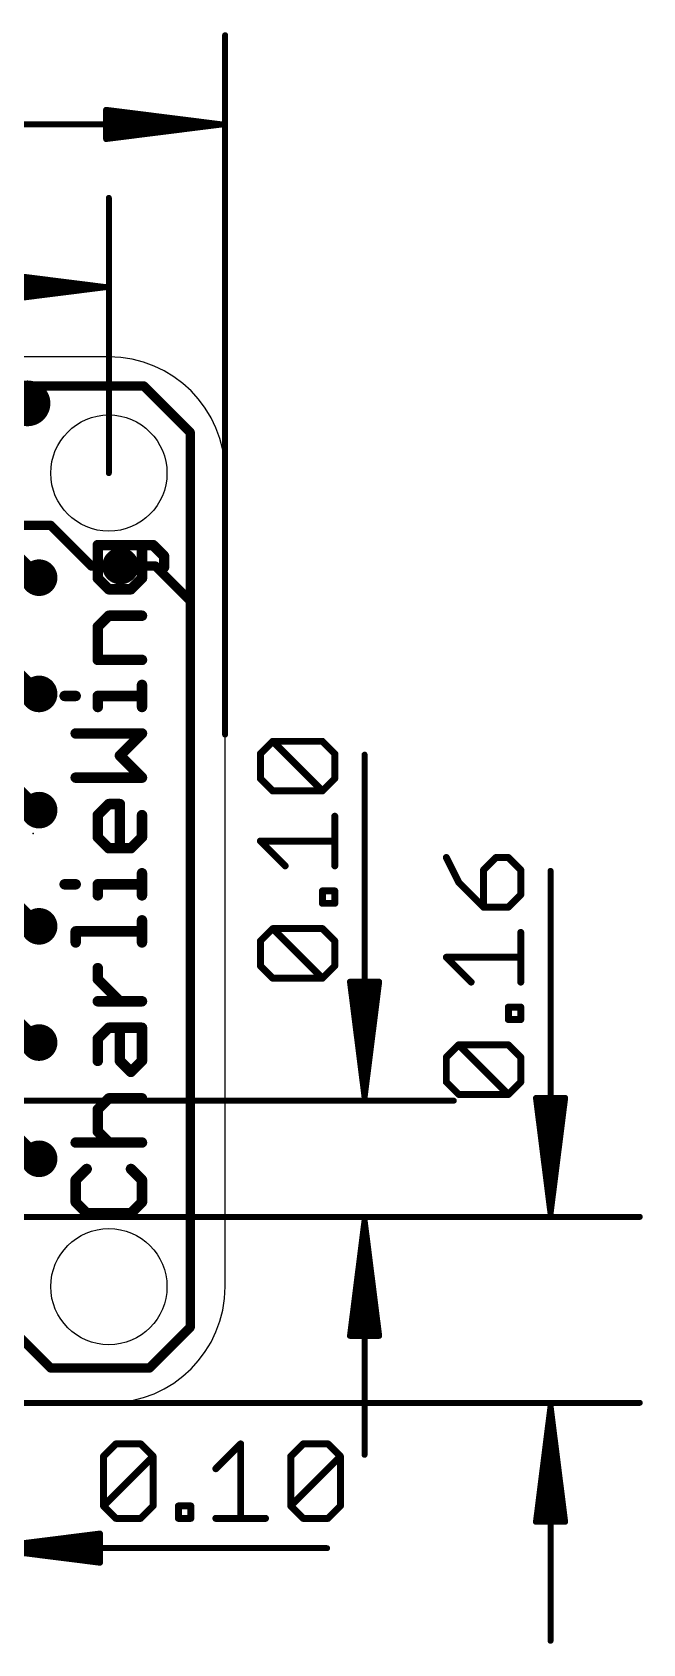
# Model space of a CAD drawing. Extents: x -6.7 to 59.9, y -5.3 to 30.3.
# Drawn here: x 46.59 to 59.93, y -5.27 to 29.96 of the extents above; entities that cross this region are included whole.
import ezdxf

# ---------------------------------------------------------------- set-up
doc = ezdxf.new("R2010")
doc.units = 0
for name, color, linetype in [('1', 12, 'CONTINUOUS'), ('16', 132, 'CONTINUOUS'), ('18', 110, 'CONTINUOUS'), ('20', 53, 'CONTINUOUS'), ('21', 40, 'CONTINUOUS'), ('24', 6, 'CONTINUOUS'), ('47', 253, 'CONTINUOUS')]:
    doc.layers.add(name, color=color, linetype=linetype)

# ---------------------------------------------------------------- blocks, each defined once
blk = doc.blocks.new('PIE')
at = {"const_width": 0.5}
blk.add_lwpolyline([(0, -0.25, 1), (0, 0.25, 1), (0, -0.25)], format="xyb", dxfattribs=at)
blk = doc.blocks.new('ROUNDV')
at = {"const_width": 0.5}
blk.add_lwpolyline([(0, -0.25, 1), (0, 0.25, 1), (0, -0.25)], format="xyb", dxfattribs=at)

msp = doc.modelspace()

# ---------------------------------------------------------------- linework, layer by layer
at = {"layer": '1'}
for points, const_width in [([(45.9963, 18.7737), (46.736, 18.034)], 0.254), ([(49.276, 18.288), (48.514, 18.288)], 0.2032), ([(50.038, 17.526), (49.276, 18.288)], 0.2032), ([(50.038, 1.651), (50.038, 17.526)], 0.2032), ([(45.9963, 16.2337), (46.736, 15.494)], 0.254), ([(46.736, 12.954), (45.9963, 13.6937)], 0.254), ([(45.9963, 11.1537), (46.736, 10.414)], 0.254), ([(46.736, 7.874), (45.9963, 8.6137)], 0.254), ([(45.9963, 6.0737), (46.736, 5.334)], 0.254), ([(45.212, 2.54), (46.99, 0.762)], 0.2032), ([(49.149, 0.762), (50.038, 1.651)], 0.2032), ([(46.99, 0.762), (49.149, 0.762)], 0.2032)]:
    msp.add_lwpolyline(points, dxfattribs=dict(at, const_width=const_width))
for points, const_width in [([(48.514, 18.3388, 1), (48.514, 18.2372)], 0.1016), ([(49.3119, 18.3239, 1), (49.2401, 18.2521)], 0.1016), ([(49.276, 18.2372, 1), (49.276, 18.3388)], 0.1016), ([(46.6911, 17.9891, 1), (46.7809, 18.0789)], 0.127), ([(50.0888, 17.526, 1), (49.9872, 17.526)], 0.1016), ([(50.0021, 17.4901, 1), (50.0739, 17.5619)], 0.1016), ([(46.6911, 15.4491, 1), (46.7809, 15.5389)], 0.127), ([(46.6911, 12.9091, 1), (46.7809, 12.9989)], 0.127), ([(46.6911, 10.3691, 1), (46.7809, 10.4589)], 0.127), ([(46.6911, 7.8291, 1), (46.7809, 7.9189)], 0.127), ([(46.6911, 5.2891, 1), (46.7809, 5.3789)], 0.127), ([(49.9872, 1.651, 1), (50.0888, 1.651)], 0.1016), ([(50.0739, 1.6151, 1), (50.0021, 1.6869)], 0.1016), ([(46.99, 0.8128, 1), (46.99, 0.7112)], 0.1016), ([(46.9541, 0.7261, 1), (47.0259, 0.7979)], 0.1016), ([(49.1131, 0.7979, 1), (49.1849, 0.7261)], 0.1016), ([(49.149, 0.7112, 1), (49.149, 0.8128)], 0.1016)]:
    msp.add_lwpolyline(points, format="xyb", dxfattribs=dict(at, const_width=const_width))
at = {"layer": '16'}
for points, const_width in [([(45.085, 22.225), (49.022, 22.225)], 0.2032), ([(49.022, 22.225), (50.038, 21.209)], 0.2032), ([(50.038, 21.209), (50.038, 17.526)], 0.2032), ([(46.99, 19.177), (44.323, 19.177)], 0.2032), ([(47.879, 18.288), (46.99, 19.177)], 0.2032), ([(48.514, 18.288), (47.879, 18.288)], 0.2032), ([(46.736, 18.034), (44.196, 18.034)], 0.254), ([(50.038, 17.526), (49.784, 17.78)], 0.2032), ([(50.038, 1.651), (50.038, 17.526)], 0.2032), ([(46.736, 15.494), (45.72, 15.494)], 0.254), ([(44.196, 12.954), (46.736, 12.954)], 0.254), ([(44.196, 10.414), (46.736, 10.414)], 0.254), ([(44.196, 7.874), (46.736, 7.874)], 0.254), ([(44.196, 5.334), (46.736, 5.334)], 0.254), ([(45.212, 2.54), (46.99, 0.762)], 0.2032), ([(49.149, 0.762), (50.038, 1.651)], 0.2032), ([(46.99, 0.762), (49.149, 0.762)], 0.2032)]:
    msp.add_lwpolyline(points, dxfattribs=dict(at, const_width=const_width))
for points, const_width in [([(49.0579, 22.2609, 1), (48.9861, 22.1891)], 0.1016), ([(49.022, 22.1742, 1), (49.022, 22.2758)], 0.1016), ([(50.0888, 21.209, 1), (49.9872, 21.209)], 0.1016), ([(50.0021, 21.1731, 1), (50.0739, 21.2449)], 0.1016), ([(47.0259, 19.2129, 1), (46.9541, 19.1411)], 0.1016), ([(46.99, 19.1262, 1), (46.99, 19.2278)], 0.1016), ([(47.879, 18.3388, 1), (47.879, 18.2372)], 0.1016), ([(47.8431, 18.2521, 1), (47.9149, 18.3239)], 0.1016), ([(48.514, 18.2372, 1), (48.514, 18.3388)], 0.1016), ([(46.736, 17.9705, 1), (46.736, 18.0975)], 0.127), ([(49.8199, 17.8159, 1), (49.7481, 17.7441)], 0.1016), ([(50.0888, 17.526, 1), (49.9872, 17.526)], 0.1016), ([(50.0021, 17.4901, 1), (50.0739, 17.5619)], 0.1016), ([(49.9872, 17.526, 1), (50.0888, 17.526)], 0.1016), ([(46.736, 15.4305, 1), (46.736, 15.5575)], 0.127), ([(46.736, 12.8905, 1), (46.736, 13.0175)], 0.127), ([(46.736, 10.3505, 1), (46.736, 10.4775)], 0.127), ([(46.736, 7.8105, 1), (46.736, 7.9375)], 0.127), ([(46.736, 5.2705, 1), (46.736, 5.3975)], 0.127), ([(49.9872, 1.651, 1), (50.0888, 1.651)], 0.1016), ([(50.0739, 1.6151, 1), (50.0021, 1.6869)], 0.1016), ([(46.99, 0.8128, 1), (46.99, 0.7112)], 0.1016), ([(46.9541, 0.7261, 1), (47.0259, 0.7979)], 0.1016), ([(49.1131, 0.7979, 1), (49.1849, 0.7261)], 0.1016), ([(49.149, 0.7112, 1), (49.149, 0.8128)], 0.1016)]:
    msp.add_lwpolyline(points, format="xyb", dxfattribs=dict(at, const_width=const_width))
at = {"layer": '20'}
for p, q in [((48.26, 22.86), (2.54, 22.86)), ((50.8, 2.54), (50.8, 20.32)), ((2.54, 0), (48.26, 0))]:
    msp.add_line(p, q, dxfattribs=at)
for centre in [(48.26, 20.32), (48.26, 2.54)]:
    msp.add_circle(centre, 1.27, dxfattribs=at)
for centre, start, end in [((48.26, 20.32), 0, 90), ((48.26, 2.54), 270, 0)]:
    msp.add_arc(centre, 2.54, start, end, dxfattribs=at)
at = {"layer": '21', "const_width": 0.2286}
for points in [[(49.2254, 18.7466), (48.0179, 18.7466)], [(48.0179, 18.7466), (48.0179, 18.0221)], [(48.9839, 18.0221), (48.9839, 18.7466)], [(49.4669, 18.5051), (49.2254, 18.7466)], [(49.4669, 18.2636), (49.4669, 18.5051)], [(48.0179, 18.0221), (48.2594, 17.7806)], [(48.7424, 17.7806), (48.9839, 18.0221)], [(48.2594, 17.7806), (48.7424, 17.7806)], [(48.0179, 16.9615), (48.2594, 17.203)], [(48.2594, 17.203), (48.9839, 17.203)], [(48.0179, 16.237), (48.0179, 16.9615)], [(48.9839, 16.237), (48.0179, 16.237)], [(47.2934, 15.4494), (47.5349, 15.4494)], [(48.0179, 15.2079), (48.0179, 15.4494)], [(48.0179, 15.4494), (48.9839, 15.4494)], [(48.9839, 15.2079), (48.9839, 15.6909)], [(48.9839, 14.6303), (47.5349, 14.6303)], [(48.5009, 14.1473), (48.9839, 14.6303)], [(48.9839, 13.6643), (48.5009, 14.1473)], [(47.5349, 13.6643), (48.9839, 13.6643)], [(48.0179, 12.8452), (48.2594, 13.0867)], [(48.2594, 13.0867), (48.5009, 13.0867)], [(48.5009, 13.0867), (48.5009, 12.1207)], [(48.0179, 12.3622), (48.0179, 12.8452)], [(48.9839, 12.8452), (48.9839, 12.3622)], [(48.2594, 12.1207), (48.0179, 12.3622)], [(48.9839, 12.3622), (48.7424, 12.1207)], [(48.7424, 12.1207), (48.2594, 12.1207)], [(48.9839, 11.0916), (48.9839, 11.5746)], [(47.2934, 11.3331), (47.5349, 11.3331)], [(48.0179, 11.0916), (48.0179, 11.3331)], [(48.0179, 11.3331), (48.9839, 11.3331)], [(48.9839, 10.0626), (48.9839, 10.5456)], [(47.5349, 10.0626), (47.5349, 10.3041)], [(47.5349, 10.3041), (48.9839, 10.3041)], [(48.0179, 9.2592), (48.0179, 9.5007)], [(48.5009, 8.7762), (48.0179, 9.2592)], [(48.9839, 8.7762), (48.0179, 8.7762)], [(48.0179, 7.9571), (48.2594, 8.1986)], [(48.2594, 8.1986), (48.9839, 8.1986)], [(48.5009, 7.4741), (48.5009, 8.1986)], [(48.9839, 8.1986), (48.9839, 7.4741)], [(48.0179, 7.4741), (48.0179, 7.9571)], [(48.7424, 7.2326), (48.5009, 7.4741)], [(48.9839, 7.4741), (48.7424, 7.2326)], [(48.0179, 6.4135), (48.2594, 6.655)], [(48.2594, 6.655), (48.9839, 6.655)], [(48.0179, 5.9305), (48.0179, 6.4135)], [(48.2594, 5.689), (48.0179, 5.9305)], [(47.5349, 5.689), (48.9839, 5.689)], [(47.7764, 5.1114), (47.5349, 4.8699)], [(47.5349, 4.8699), (47.5349, 4.3869)], [(48.9839, 4.8699), (48.7424, 5.1114)], [(48.9839, 4.3869), (48.9839, 4.8699)], [(47.5349, 4.3869), (47.7764, 4.1454)], [(47.7764, 4.1454), (48.7424, 4.1454)], [(48.7424, 4.1454), (48.9839, 4.3869)]]:
    msp.add_lwpolyline(points, dxfattribs=at)
at = {"layer": '21', "const_width": 0.1143}
for points in [[(48.0179, 18.8038, 1), (48.0179, 18.6895)], [(48.075, 18.7466, 1), (47.9607, 18.7466)], [(49.0411, 18.7466, 1), (48.9268, 18.7466)], [(49.2658, 18.787, 1), (49.185, 18.7062)], [(49.2254, 18.6895, 1), (49.2254, 18.8038)], [(49.5241, 18.5051, 1), (49.4098, 18.5051)], [(49.4098, 18.2636, 1), (49.5241, 18.2636)], [(49.4265, 18.4647, 1), (49.5073, 18.5455)], [(48.0583, 18.0625, 1), (47.9775, 17.9817)], [(47.9607, 18.0221, 1), (48.075, 18.0221)], [(48.9268, 18.0221, 1), (49.0411, 18.0221)], [(49.0243, 17.9817, 1), (48.9435, 18.0625)], [(48.2594, 17.8377, 1), (48.2594, 17.7234)], [(48.219, 17.7402, 1), (48.2998, 17.821)], [(48.702, 17.821, 1), (48.7828, 17.7402)], [(48.7424, 17.7234, 1), (48.7424, 17.8377)], [(48.2594, 17.2601, 1), (48.2594, 17.1458)], [(48.2998, 17.1626, 1), (48.219, 17.2434)], [(48.9839, 17.1458, 1), (48.9839, 17.2601)], [(48.075, 16.9615, 1), (47.9607, 16.9615)], [(47.9775, 17.0019, 1), (48.0583, 16.9211)], [(48.0179, 16.2941, 1), (48.0179, 16.1798)], [(47.9607, 16.237, 1), (48.075, 16.237)], [(48.9839, 16.1798, 1), (48.9839, 16.2941)], [(47.2934, 15.5066, 1), (47.2934, 15.3923)], [(47.5349, 15.3923, 1), (47.5349, 15.5066)], [(48.0179, 15.5066, 1), (48.0179, 15.3923)], [(48.075, 15.4494, 1), (47.9607, 15.4494)], [(49.0411, 15.6909, 1), (48.9268, 15.6909)], [(48.9839, 15.3923, 1), (48.9839, 15.5066)], [(47.9607, 15.2079, 1), (48.075, 15.2079)], [(48.9268, 15.2079, 1), (49.0411, 15.2079)], [(47.5349, 14.6875, 1), (47.5349, 14.5732)], [(49.0243, 14.5899, 1), (48.9435, 14.6707)], [(48.9839, 14.5732, 1), (48.9839, 14.6875)], [(48.5413, 14.1877, 1), (48.4605, 14.1069)], [(48.4605, 14.1877, 1), (48.5413, 14.1069)], [(47.5349, 13.7215, 1), (47.5349, 13.6072)], [(48.9435, 13.6239, 1), (49.0243, 13.7047)], [(48.9839, 13.6072, 1), (48.9839, 13.7215)], [(48.2594, 13.1439, 1), (48.2594, 13.0296)], [(48.2998, 13.0463, 1), (48.219, 13.1271)], [(48.558, 13.0867, 1), (48.4437, 13.0867)], [(48.5009, 13.0296, 1), (48.5009, 13.1439)], [(48.075, 12.8452, 1), (47.9607, 12.8452)], [(47.9775, 12.8856, 1), (48.0583, 12.8048)], [(49.0411, 12.8452, 1), (48.9268, 12.8452)], [(48.0583, 12.4026, 1), (47.9775, 12.3218)], [(47.9607, 12.3622, 1), (48.075, 12.3622)], [(48.9268, 12.3622, 1), (49.0411, 12.3622)], [(49.0243, 12.3218, 1), (48.9435, 12.4026)], [(48.2594, 12.1778, 1), (48.2594, 12.0635)], [(48.219, 12.0803, 1), (48.2998, 12.1611)], [(48.4437, 12.1207, 1), (48.558, 12.1207)], [(48.702, 12.1611, 1), (48.7828, 12.0803)], [(48.7424, 12.0635, 1), (48.7424, 12.1778)], [(49.0411, 11.5746, 1), (48.9268, 11.5746)], [(47.2934, 11.3903, 1), (47.2934, 11.276)], [(47.5349, 11.276, 1), (47.5349, 11.3903)], [(48.075, 11.3331, 1), (47.9607, 11.3331)], [(48.0179, 11.3903, 1), (48.0179, 11.276)], [(48.9839, 11.276, 1), (48.9839, 11.3903)], [(47.9607, 11.0916, 1), (48.075, 11.0916)], [(48.9268, 11.0916, 1), (49.0411, 11.0916)], [(49.0411, 10.5456, 1), (48.9268, 10.5456)], [(47.592, 10.3041, 1), (47.4777, 10.3041)], [(47.5349, 10.3612, 1), (47.5349, 10.2469)], [(48.9839, 10.2469, 1), (48.9839, 10.3612)], [(47.4777, 10.0626, 1), (47.592, 10.0626)], [(48.9268, 10.0626, 1), (49.0411, 10.0626)], [(48.075, 9.5007, 1), (47.9607, 9.5007)], [(48.0583, 9.2996, 1), (47.9775, 9.2188)], [(47.9607, 9.2592, 1), (48.075, 9.2592)], [(48.0179, 8.8334, 1), (48.0179, 8.7191)], [(48.4605, 8.7358, 1), (48.5413, 8.8166)], [(48.9839, 8.7191, 1), (48.9839, 8.8334)], [(48.2594, 8.2558, 1), (48.2594, 8.1415)], [(48.2998, 8.1582, 1), (48.219, 8.239)], [(48.558, 8.1986, 1), (48.4437, 8.1986)], [(49.0411, 8.1986, 1), (48.9268, 8.1986)], [(48.9839, 8.1415, 1), (48.9839, 8.2558)], [(48.075, 7.9571, 1), (47.9607, 7.9571)], [(47.9775, 7.9975, 1), (48.0583, 7.9167)], [(47.9607, 7.4741, 1), (48.075, 7.4741)], [(48.4437, 7.4741, 1), (48.558, 7.4741)], [(48.5413, 7.5145, 1), (48.4605, 7.4337)], [(48.9268, 7.4741, 1), (49.0411, 7.4741)], [(49.0243, 7.4337, 1), (48.9435, 7.5145)], [(48.702, 7.273, 1), (48.7828, 7.1922)], [(48.702, 7.1922, 1), (48.7828, 7.273)], [(48.2594, 6.7122, 1), (48.2594, 6.5979)], [(48.2998, 6.6146, 1), (48.219, 6.6954)], [(48.9839, 6.5979, 1), (48.9839, 6.7122)], [(48.075, 6.4135, 1), (47.9607, 6.4135)], [(47.9775, 6.4539, 1), (48.0583, 6.3731)], [(48.0583, 5.9709, 1), (47.9775, 5.8901)], [(47.9607, 5.9305, 1), (48.075, 5.9305)], [(47.5349, 5.7462, 1), (47.5349, 5.6319)], [(48.219, 5.6486, 1), (48.2998, 5.7294)], [(48.9839, 5.6319, 1), (48.9839, 5.7462)], [(47.592, 4.8699, 1), (47.4777, 4.8699)], [(47.4945, 4.9103, 1), (47.5753, 4.8295)], [(47.8168, 5.071, 1), (47.736, 5.1518)], [(48.7828, 5.1518, 1), (48.702, 5.071)], [(49.0411, 4.8699, 1), (48.9268, 4.8699)], [(48.9435, 4.8295, 1), (49.0243, 4.9103)], [(47.4777, 4.3869, 1), (47.592, 4.3869)], [(47.5753, 4.4273, 1), (47.4945, 4.3465)], [(47.7764, 4.2026, 1), (47.7764, 4.0883)], [(47.736, 4.105, 1), (47.8168, 4.1858)], [(48.702, 4.1858, 1), (48.7828, 4.105)], [(48.7424, 4.0883, 1), (48.7424, 4.2026)], [(48.9268, 4.3869, 1), (49.0411, 4.3869)], [(49.0243, 4.3465, 1), (48.9435, 4.4273)]]:
    msp.add_lwpolyline(points, format="xyb", dxfattribs=at)
at = {"layer": '24'}
msp.add_point((46.609, 12.446), dxfattribs=at)
at = {"layer": '47'}
for points, const_width in [([(50.8, 14.605), (50.8, 29.89)], 0.13), ([(50.735, 27.94), (48.2, 28.2592)], 0.13), ([(48.2, 28.2592), (48.2, 27.6208)], 0.13), ([(50.735, 27.94), (48.2, 28.2)], 0.13), ([(0.065, 27.94), (50.735, 27.94)], 0.13), ([(50.735, 27.94), (48.2, 28.07)], 0.13), ([(48.2, 27.6208), (50.735, 27.94)], 0.13), ([(48.2, 27.81), (50.735, 27.94)], 0.13), ([(48.2, 27.68), (50.735, 27.94)], 0.13), ([(48.26, 20.32), (48.26, 26.334)], 0.13), ([(48.195, 24.384), (45.66, 24.7032)], 0.13), ([(48.195, 24.384), (45.66, 24.644)], 0.13), ([(2.605, 24.384), (48.195, 24.384)], 0.13), ([(48.195, 24.384), (45.66, 24.514)], 0.13), ([(45.66, 24.0648), (48.195, 24.384)], 0.13), ([(45.66, 24.254), (48.195, 24.384)], 0.13), ([(45.66, 24.124), (48.195, 24.384)], 0.13), ([(51.5703, 14.1866), (51.8415, 14.4578)], 0.1524), ([(51.8415, 14.4578), (52.9261, 14.4578)], 0.1524), ([(52.9261, 13.3731), (51.8415, 14.4578)], 0.1524), ([(52.9261, 14.4578), (53.1973, 14.1866)], 0.1524), ([(51.5703, 13.6443), (51.5703, 14.1866)], 0.1524), ([(53.1973, 14.1866), (53.1973, 13.6443)], 0.1524), ([(53.848, 6.669), (53.848, 14.1668)], 0.13), ([(51.8415, 13.3731), (51.5703, 13.6443)], 0.1524), ([(52.9261, 13.3731), (51.8415, 13.3731)], 0.1524), ([(53.1973, 13.6443), (52.9261, 13.3731)], 0.1524), ([(53.1973, 11.7359), (53.1973, 12.8206)], 0.1524), ([(52.1126, 11.7359), (51.5703, 12.2783)], 0.1524), ([(51.5703, 12.2783), (53.1973, 12.2783)], 0.1524), ([(55.6343, 11.9177), (55.9055, 11.3754)], 0.1524), ([(56.719, 11.9177), (56.4478, 11.6466)], 0.1524), ([(56.9901, 11.9177), (56.719, 11.9177)], 0.1524), ([(57.2613, 11.6466), (56.9901, 11.9177)], 0.1524), ([(56.4478, 11.6466), (56.4478, 10.8331)], 0.1524), ([(57.2613, 11.1043), (57.2613, 11.6466)], 0.1524), ([(57.912, 4.129), (57.912, 11.6268)], 0.13), ([(55.9055, 11.3754), (56.4478, 10.8331)], 0.1524), ([(52.9261, 10.9174), (52.9261, 11.1885)], 0.1524), ([(52.9261, 11.1885), (53.1973, 11.1885)], 0.1524), ([(53.1973, 10.9174), (52.9261, 10.9174)], 0.1524), ([(53.1973, 11.1885), (53.1973, 10.9174)], 0.1524), ([(56.9901, 10.8331), (57.2613, 11.1043)], 0.1524), ([(56.4478, 10.8331), (56.9901, 10.8331)], 0.1524), ([(51.5703, 10.0937), (51.8415, 10.3649)], 0.1524), ([(51.8415, 10.3649), (52.9261, 10.3649)], 0.1524), ([(52.9261, 9.2802), (51.8415, 10.3649)], 0.1524), ([(52.9261, 10.3649), (53.1973, 10.0937)], 0.1524), ([(57.2613, 9.1959), (57.2613, 10.2806)], 0.1524), ([(51.5703, 9.5514), (51.5703, 10.0937)], 0.1524), ([(53.1973, 10.0937), (53.1973, 9.5514)], 0.1524), ([(51.8415, 9.2802), (51.5703, 9.5514)], 0.1524), ([(53.1973, 9.5514), (52.9261, 9.2802)], 0.1524), ([(56.1766, 9.1959), (55.6343, 9.7383)], 0.1524), ([(55.6343, 9.7383), (57.2613, 9.7383)], 0.1524), ([(52.9261, 9.2802), (51.8415, 9.2802)], 0.1524), ([(53.848, 6.669), (53.5288, 9.204)], 0.13), ([(53.5288, 9.204), (54.1672, 9.204)], 0.13), ([(53.848, 6.669), (53.588, 9.204)], 0.13), ([(53.848, 6.669), (53.718, 9.204)], 0.13), ([(54.1672, 9.204), (53.848, 6.669)], 0.13), ([(53.978, 9.204), (53.848, 6.669)], 0.13), ([(54.108, 9.204), (53.848, 6.669)], 0.13), ([(56.9901, 8.3774), (56.9901, 8.6485)], 0.1524), ([(56.9901, 8.6485), (57.2613, 8.6485)], 0.1524), ([(57.2613, 8.3774), (56.9901, 8.3774)], 0.1524), ([(57.2613, 8.6485), (57.2613, 8.3774)], 0.1524), ([(55.6343, 7.5537), (55.9055, 7.8249)], 0.1524), ([(55.9055, 7.8249), (56.9901, 7.8249)], 0.1524), ([(56.9901, 6.7402), (55.9055, 7.8249)], 0.1524), ([(56.9901, 7.8249), (57.2613, 7.5537)], 0.1524), ([(55.6343, 7.0114), (55.6343, 7.5537)], 0.1524), ([(57.2613, 7.5537), (57.2613, 7.0114)], 0.1524), ([(55.9055, 6.7402), (55.6343, 7.0114)], 0.1524), ([(57.2613, 7.0114), (56.9901, 6.7402)], 0.1524), ([(56.9901, 6.7402), (55.9055, 6.7402)], 0.1524), ([(57.912, 4.129), (57.5928, 6.664)], 0.13), ([(57.5928, 6.664), (58.2312, 6.664)], 0.13), ([(57.912, 4.129), (57.652, 6.664)], 0.13), ([(57.912, 4.129), (57.782, 6.664)], 0.13), ([(58.2312, 6.664), (57.912, 4.129)], 0.13), ([(58.042, 6.664), (57.912, 4.129)], 0.13), ([(58.172, 6.664), (57.912, 4.129)], 0.13), ([(45.466, 6.604), (55.798, 6.604)], 0.13), ([(9.906, 4.064), (59.862, 4.064)], 0.13), ([(45.593, 4.064), (55.798, 4.064)], 0.13), ([(53.848, 3.999), (53.5288, 1.464)], 0.13), ([(53.848, 3.999), (53.588, 1.464)], 0.13), ([(53.848, 3.999), (53.718, 1.464)], 0.13), ([(53.848, 3.999), (53.848, -1.136)], 0.13), ([(54.1672, 1.464), (53.848, 3.999)], 0.13), ([(53.978, 1.464), (53.848, 3.999)], 0.13), ([(54.108, 1.464), (53.848, 3.999)], 0.13), ([(53.5288, 1.464), (54.1672, 1.464)], 0.13), ([(8.763, 0), (59.862, 0)], 0.13), ([(57.912, -0.065), (57.5928, -2.6)], 0.13), ([(57.912, -0.065), (57.652, -2.6)], 0.13), ([(57.912, -0.065), (57.782, -2.6)], 0.13), ([(57.912, -0.065), (57.912, -5.2)], 0.13), ([(58.2312, -2.6), (57.912, -0.065)], 0.13), ([(58.042, -2.6), (57.912, -0.065)], 0.13), ([(58.172, -2.6), (57.912, -0.065)], 0.13), ([(48.1422, -1.1685), (48.4134, -0.8973)], 0.1524), ([(48.4134, -0.8973), (48.9557, -0.8973)], 0.1524), ([(48.9557, -0.8973), (49.2269, -1.1685)], 0.1524), ([(50.5979, -1.4396), (51.1403, -0.8973)], 0.1524), ([(51.1403, -0.8973), (51.1403, -2.5243)], 0.1524), ([(52.2351, -1.1685), (52.5063, -0.8973)], 0.1524), ([(52.5063, -0.8973), (53.0486, -0.8973)], 0.1524), ([(53.0486, -0.8973), (53.3197, -1.1685)], 0.1524), ([(48.1422, -2.2531), (48.1422, -1.1685)], 0.1524), ([(48.1422, -2.2531), (49.2269, -1.1685)], 0.1524), ([(49.2269, -1.1685), (49.2269, -2.2531)], 0.1524), ([(52.2351, -2.2531), (52.2351, -1.1685)], 0.1524), ([(52.2351, -2.2531), (53.3197, -1.1685)], 0.1524), ([(53.3197, -1.1685), (53.3197, -2.2531)], 0.1524), ([(48.4134, -2.5243), (48.1422, -2.2531)], 0.1524), ([(48.9557, -2.5243), (48.4134, -2.5243)], 0.1524), ([(49.2269, -2.2531), (48.9557, -2.5243)], 0.1524), ([(49.7794, -2.5243), (49.7794, -2.2531)], 0.1524), ([(49.7794, -2.2531), (50.0505, -2.2531)], 0.1524), ([(50.0505, -2.5243), (49.7794, -2.5243)], 0.1524), ([(50.0505, -2.2531), (50.0505, -2.5243)], 0.1524), ([(50.5979, -2.5243), (51.6826, -2.5243)], 0.1524), ([(52.5063, -2.5243), (52.2351, -2.2531)], 0.1524), ([(53.0486, -2.5243), (52.5063, -2.5243)], 0.1524), ([(53.3197, -2.2531), (53.0486, -2.5243)], 0.1524), ([(45.531, -3.175), (48.066, -2.8558)], 0.13), ([(48.066, -2.8558), (48.066, -3.4942)], 0.13), ([(57.5928, -2.6), (58.2312, -2.6)], 0.13), ([(45.531, -3.175), (48.066, -2.915)], 0.13), ([(45.531, -3.175), (48.066, -3.045)], 0.13), ([(45.531, -3.175), (53.0288, -3.175)], 0.13), ([(48.066, -3.4942), (45.531, -3.175)], 0.13), ([(48.066, -3.305), (45.531, -3.175)], 0.13), ([(48.066, -3.435), (45.531, -3.175)], 0.13)]:
    msp.add_lwpolyline(points, dxfattribs=dict(at, const_width=const_width))
for points, const_width in [([(50.8325, 29.89, 1), (50.7675, 29.89)], 0.065), ([(48.2041, 28.2915, 1), (48.1959, 28.227)], 0.065), ([(48.2325, 28.2592, 1), (48.1675, 28.2592)], 0.065), ([(48.2033, 28.2323, 1), (48.1967, 28.1677)], 0.065), ([(48.2017, 28.1025, 1), (48.1983, 28.0375)], 0.065), ([(48.1983, 27.8425, 1), (48.2017, 27.7775)], 0.065), ([(50.7391, 27.9078, 1), (50.7309, 27.9722)], 0.065), ([(50.7309, 27.9078, 1), (50.7391, 27.9722)], 0.065), ([(50.7383, 27.9077, 1), (50.7317, 27.9723)], 0.065), ([(50.7317, 27.9077, 1), (50.7383, 27.9723)], 0.065), ([(50.7333, 27.9075, 1), (50.7367, 27.9725)], 0.065), ([(50.7367, 27.9075, 1), (50.7333, 27.9725)], 0.065), ([(50.735, 27.9075, 1), (50.735, 27.9725)], 0.065), ([(48.1967, 27.7123, 1), (48.2033, 27.6477)], 0.065), ([(48.1959, 27.653, 1), (48.2041, 27.5885)], 0.065), ([(48.1675, 27.6208, 1), (48.2325, 27.6208)], 0.065), ([(48.2925, 26.334, 1), (48.2275, 26.334)], 0.065), ([(48.1991, 24.3518, 1), (48.1909, 24.4162)], 0.065), ([(48.1909, 24.3518, 1), (48.1991, 24.4162)], 0.065), ([(48.1983, 24.3517, 1), (48.1917, 24.4163)], 0.065), ([(48.1917, 24.3517, 1), (48.1983, 24.4163)], 0.065), ([(48.1933, 24.3515, 1), (48.1967, 24.4165)], 0.065), ([(48.1967, 24.3515, 1), (48.1933, 24.4165)], 0.065), ([(48.195, 24.3515, 1), (48.195, 24.4165)], 0.065), ([(48.2275, 20.32, 1), (48.2925, 20.32)], 0.065), ([(50.7675, 14.605, 1), (50.8325, 14.605)], 0.065), ([(51.8684, 14.4847, 1), (51.8145, 14.4308)], 0.0762), ([(51.8415, 14.4959, 1), (51.8415, 14.4197)], 0.0762), ([(51.8684, 14.4308, 1), (51.8145, 14.4847)], 0.0762), ([(52.9531, 14.4847, 1), (52.8992, 14.4308)], 0.0762), ([(52.9261, 14.4197, 1), (52.9261, 14.4959)], 0.0762), ([(51.6084, 14.1866, 1), (51.5322, 14.1866)], 0.0762), ([(51.5434, 14.2135, 1), (51.5973, 14.1596)], 0.0762), ([(53.2354, 14.1866, 1), (53.1592, 14.1866)], 0.0762), ([(53.1704, 14.1596, 1), (53.2242, 14.2135)], 0.0762), ([(53.8805, 14.1668, 1), (53.8155, 14.1668)], 0.065), ([(51.5973, 13.6712, 1), (51.5434, 13.6173)], 0.0762), ([(51.5322, 13.6443, 1), (51.6084, 13.6443)], 0.0762), ([(51.8415, 13.4112, 1), (51.8415, 13.335)], 0.0762), ([(51.8145, 13.3461, 1), (51.8684, 13.4)], 0.0762), ([(52.8992, 13.4, 1), (52.9531, 13.3461)], 0.0762), ([(52.8992, 13.3461, 1), (52.9531, 13.4)], 0.0762), ([(52.9261, 13.335, 1), (52.9261, 13.4112)], 0.0762), ([(53.1592, 13.6443, 1), (53.2354, 13.6443)], 0.0762), ([(53.2242, 13.6173, 1), (53.1704, 13.6712)], 0.0762), ([(53.2354, 12.8206, 1), (53.1592, 12.8206)], 0.0762), ([(51.5973, 12.3052, 1), (51.5434, 12.2513)], 0.0762), ([(51.5703, 12.3164, 1), (51.5703, 12.2402)], 0.0762), ([(53.1973, 12.2402, 1), (53.1973, 12.3164)], 0.0762), ([(55.6684, 11.9348, 1), (55.6002, 11.9007)], 0.0762), ([(56.719, 11.9558, 1), (56.719, 11.8796)], 0.0762), ([(56.7459, 11.8908, 1), (56.692, 11.9447)], 0.0762), ([(57.0171, 11.9447, 1), (56.9632, 11.8908)], 0.0762), ([(56.9901, 11.8796, 1), (56.9901, 11.9558)], 0.0762), ([(52.0857, 11.709, 1), (52.1396, 11.7629)], 0.0762), ([(53.1592, 11.7359, 1), (53.2354, 11.7359)], 0.0762), ([(56.4859, 11.6466, 1), (56.4097, 11.6466)], 0.0762), ([(56.4209, 11.6735, 1), (56.4747, 11.6196)], 0.0762), ([(57.2994, 11.6466, 1), (57.2232, 11.6466)], 0.0762), ([(57.2344, 11.6196, 1), (57.2882, 11.6735)], 0.0762), ([(57.9445, 11.6268, 1), (57.8795, 11.6268)], 0.065), ([(55.9324, 11.4024, 1), (55.8785, 11.3485)], 0.0762), ([(55.8714, 11.3584, 1), (55.9396, 11.3925)], 0.0762), ([(52.9642, 11.1885, 1), (52.888, 11.1885)], 0.0762), ([(52.9261, 11.2266, 1), (52.9261, 11.1504)], 0.0762), ([(52.9261, 10.9555, 1), (52.9261, 10.8793)], 0.0762), ([(52.888, 10.9174, 1), (52.9642, 10.9174)], 0.0762), ([(53.2354, 11.1885, 1), (53.1592, 11.1885)], 0.0762), ([(53.1592, 10.9174, 1), (53.2354, 10.9174)], 0.0762), ([(53.1973, 11.1504, 1), (53.1973, 11.2266)], 0.0762), ([(53.1973, 10.8793, 1), (53.1973, 10.9555)], 0.0762), ([(57.2232, 11.1043, 1), (57.2994, 11.1043)], 0.0762), ([(57.2882, 11.0773, 1), (57.2344, 11.1312)], 0.0762), ([(56.4478, 10.8712, 1), (56.4478, 10.795)], 0.0762), ([(56.4097, 10.8331, 1), (56.4859, 10.8331)], 0.0762), ([(56.4209, 10.8061, 1), (56.4747, 10.86)], 0.0762), ([(56.9632, 10.86, 1), (57.0171, 10.8061)], 0.0762), ([(56.9901, 10.795, 1), (56.9901, 10.8712)], 0.0762), ([(51.8684, 10.3918, 1), (51.8145, 10.3379)], 0.0762), ([(51.8415, 10.403, 1), (51.8415, 10.3268)], 0.0762), ([(51.8684, 10.3379, 1), (51.8145, 10.3918)], 0.0762), ([(52.9531, 10.3918, 1), (52.8992, 10.3379)], 0.0762), ([(52.9261, 10.3268, 1), (52.9261, 10.403)], 0.0762), ([(57.2994, 10.2806, 1), (57.2232, 10.2806)], 0.0762), ([(51.6084, 10.0937, 1), (51.5322, 10.0937)], 0.0762), ([(51.5434, 10.1206, 1), (51.5973, 10.0668)], 0.0762), ([(53.2354, 10.0937, 1), (53.1592, 10.0937)], 0.0762), ([(53.1704, 10.0668, 1), (53.2242, 10.1206)], 0.0762), ([(51.5973, 9.5783, 1), (51.5434, 9.5244)], 0.0762), ([(51.5322, 9.5514, 1), (51.6084, 9.5514)], 0.0762), ([(53.1592, 9.5514, 1), (53.2354, 9.5514)], 0.0762), ([(53.2242, 9.5244, 1), (53.1704, 9.5783)], 0.0762), ([(55.6613, 9.7652, 1), (55.6074, 9.7113)], 0.0762), ([(55.6343, 9.7764, 1), (55.6343, 9.7002)], 0.0762), ([(57.2613, 9.7002, 1), (57.2613, 9.7764)], 0.0762), ([(51.8415, 9.3183, 1), (51.8415, 9.2421)], 0.0762), ([(51.8145, 9.2533, 1), (51.8684, 9.3071)], 0.0762), ([(52.8992, 9.3071, 1), (52.9531, 9.2533)], 0.0762), ([(52.8992, 9.2533, 1), (52.9531, 9.3071)], 0.0762), ([(52.9261, 9.2421, 1), (52.9261, 9.3183)], 0.0762), ([(53.561, 9.2081, 1), (53.4965, 9.1999)], 0.065), ([(53.5288, 9.2365, 1), (53.5288, 9.1715)], 0.065), ([(53.6203, 9.2073, 1), (53.5557, 9.2007)], 0.065), ([(53.7505, 9.2057, 1), (53.6855, 9.2023)], 0.065), ([(54.0105, 9.2023, 1), (53.9455, 9.2057)], 0.065), ([(54.1403, 9.2007, 1), (54.0757, 9.2073)], 0.065), ([(54.1995, 9.1999, 1), (54.135, 9.2081)], 0.065), ([(54.1672, 9.1715, 1), (54.1672, 9.2365)], 0.065), ([(56.1497, 9.169, 1), (56.2036, 9.2229)], 0.0762), ([(57.2232, 9.1959, 1), (57.2994, 9.1959)], 0.0762), ([(57.0282, 8.6485, 1), (56.952, 8.6485)], 0.0762), ([(56.9901, 8.6866, 1), (56.9901, 8.6104)], 0.0762), ([(56.9901, 8.4155, 1), (56.9901, 8.3393)], 0.0762), ([(57.2994, 8.6485, 1), (57.2232, 8.6485)], 0.0762), ([(57.2613, 8.6104, 1), (57.2613, 8.6866)], 0.0762), ([(57.2613, 8.3393, 1), (57.2613, 8.4155)], 0.0762), ([(56.952, 8.3774, 1), (57.0282, 8.3774)], 0.0762), ([(57.2232, 8.3774, 1), (57.2994, 8.3774)], 0.0762), ([(55.9324, 7.8518, 1), (55.8785, 7.7979)], 0.0762), ([(55.9055, 7.863, 1), (55.9055, 7.7868)], 0.0762), ([(55.9324, 7.7979, 1), (55.8785, 7.8518)], 0.0762), ([(57.0171, 7.8518, 1), (56.9632, 7.7979)], 0.0762), ([(56.9901, 7.7868, 1), (56.9901, 7.863)], 0.0762), ([(55.6724, 7.5537, 1), (55.5962, 7.5537)], 0.0762), ([(55.6074, 7.5806, 1), (55.6613, 7.5268)], 0.0762), ([(57.2994, 7.5537, 1), (57.2232, 7.5537)], 0.0762), ([(57.2344, 7.5268, 1), (57.2882, 7.5806)], 0.0762), ([(55.6613, 7.0383, 1), (55.6074, 6.9844)], 0.0762), ([(55.5962, 7.0114, 1), (55.6724, 7.0114)], 0.0762), ([(57.2232, 7.0114, 1), (57.2994, 7.0114)], 0.0762), ([(57.2882, 6.9844, 1), (57.2344, 7.0383)], 0.0762), ([(53.8158, 6.6731, 1), (53.8802, 6.6649)], 0.065), ([(53.8157, 6.6723, 1), (53.8803, 6.6657)], 0.065), ([(53.8155, 6.6673, 1), (53.8805, 6.6707)], 0.065), ([(53.8155, 6.6707, 1), (53.8805, 6.6673)], 0.065), ([(53.8155, 6.669, 1), (53.8805, 6.669)], 0.065), ([(53.8157, 6.6657, 1), (53.8803, 6.6723)], 0.065), ([(53.8158, 6.6649, 1), (53.8802, 6.6731)], 0.065), ([(55.9055, 6.7783, 1), (55.9055, 6.7021)], 0.0762), ([(55.8785, 6.7133, 1), (55.9324, 6.7671)], 0.0762), ([(56.9632, 6.7671, 1), (57.0171, 6.7133)], 0.0762), ([(56.9632, 6.7133, 1), (57.0171, 6.7671)], 0.0762), ([(56.9901, 6.7021, 1), (56.9901, 6.7783)], 0.0762), ([(57.625, 6.6681, 1), (57.5605, 6.6599)], 0.065), ([(57.5928, 6.6965, 1), (57.5928, 6.6315)], 0.065), ([(57.6843, 6.6673, 1), (57.6197, 6.6607)], 0.065), ([(57.8145, 6.6657, 1), (57.7495, 6.6623)], 0.065), ([(58.0745, 6.6623, 1), (58.0095, 6.6657)], 0.065), ([(58.2043, 6.6607, 1), (58.1397, 6.6673)], 0.065), ([(58.2635, 6.6599, 1), (58.199, 6.6681)], 0.065), ([(58.2312, 6.6315, 1), (58.2312, 6.6965)], 0.065), ([(55.798, 6.5715, 1), (55.798, 6.6365)], 0.065), ([(53.8805, 3.999, 1), (53.8155, 3.999)], 0.065), ([(53.8802, 4.0031, 1), (53.8158, 3.9949)], 0.065), ([(53.8805, 3.9973, 1), (53.8155, 4.0007)], 0.065), ([(53.8805, 4.0007, 1), (53.8155, 3.9973)], 0.065), ([(53.8803, 4.0023, 1), (53.8157, 3.9957)], 0.065), ([(53.8803, 3.9957, 1), (53.8157, 4.0023)], 0.065), ([(53.8802, 3.9949, 1), (53.8158, 4.0031)], 0.065), ([(55.798, 4.0315, 1), (55.798, 4.0965)], 0.065), ([(57.8798, 4.1331, 1), (57.9442, 4.1249)], 0.065), ([(57.8797, 4.1323, 1), (57.9443, 4.1257)], 0.065), ([(57.8795, 4.1273, 1), (57.9445, 4.1307)], 0.065), ([(57.8795, 4.1307, 1), (57.9445, 4.1273)], 0.065), ([(57.8795, 4.129, 1), (57.9445, 4.129)], 0.065), ([(57.8797, 4.1257, 1), (57.9443, 4.1323)], 0.065), ([(57.8798, 4.1249, 1), (57.9442, 4.1331)], 0.065), ([(59.862, 4.0315, 1), (59.862, 4.0965)], 0.065), ([(53.4965, 1.4681, 1), (53.561, 1.4599)], 0.065), ([(53.5288, 1.4965, 1), (53.5288, 1.4315)], 0.065), ([(53.5557, 1.4673, 1), (53.6203, 1.4607)], 0.065), ([(53.6855, 1.4657, 1), (53.7505, 1.4623)], 0.065), ([(53.9455, 1.4623, 1), (54.0105, 1.4657)], 0.065), ([(54.0757, 1.4607, 1), (54.1403, 1.4673)], 0.065), ([(54.135, 1.4599, 1), (54.1995, 1.4681)], 0.065), ([(54.1672, 1.4315, 1), (54.1672, 1.4965)], 0.065), ([(57.9445, -0.0667, 1), (57.8795, -0.0633)], 0.065), ([(57.9445, -0.0633, 1), (57.8795, -0.0667)], 0.065), ([(59.862, -0.0325, 1), (59.862, 0.0325)], 0.065), ([(57.9445, -0.065, 1), (57.8795, -0.065)], 0.065), ([(57.9442, -0.0609, 1), (57.8798, -0.0691)], 0.065), ([(57.9443, -0.0617, 1), (57.8797, -0.0683)], 0.065), ([(57.9443, -0.0683, 1), (57.8797, -0.0617)], 0.065), ([(57.9442, -0.0691, 1), (57.8798, -0.0609)], 0.065), ([(48.4134, -0.8592, 1), (48.4134, -0.9354)], 0.0762), ([(48.4403, -0.9243, 1), (48.3864, -0.8704)], 0.0762), ([(48.9826, -0.8704, 1), (48.9288, -0.9243)], 0.0762), ([(48.9557, -0.9354, 1), (48.9557, -0.8592)], 0.0762), ([(51.1784, -0.8973, 1), (51.1022, -0.8973)], 0.0762), ([(51.1672, -0.9243, 1), (51.1133, -0.8704)], 0.0762), ([(52.5063, -0.8592, 1), (52.5063, -0.9354)], 0.0762), ([(52.5332, -0.9243, 1), (52.4793, -0.8704)], 0.0762), ([(53.0755, -0.8704, 1), (53.0216, -0.9243)], 0.0762), ([(53.0486, -0.9354, 1), (53.0486, -0.8592)], 0.0762), ([(48.1803, -1.1685, 1), (48.1041, -1.1685)], 0.0762), ([(48.1153, -1.1415, 1), (48.1691, -1.1954)], 0.0762), ([(49.265, -1.1685, 1), (49.1888, -1.1685)], 0.0762), ([(49.2538, -1.1954, 1), (49.1999, -1.1415)], 0.0762), ([(49.1999, -1.1954, 1), (49.2538, -1.1415)], 0.0762), ([(50.571, -1.4127, 1), (50.6249, -1.4666)], 0.0762), ([(52.2081, -1.1415, 1), (52.262, -1.1954)], 0.0762), ([(52.2732, -1.1685, 1), (52.197, -1.1685)], 0.0762), ([(53.3578, -1.1685, 1), (53.2816, -1.1685)], 0.0762), ([(53.3467, -1.1954, 1), (53.2928, -1.1415)], 0.0762), ([(53.2928, -1.1954, 1), (53.3467, -1.1415)], 0.0762), ([(53.8155, -1.136, 1), (53.8805, -1.136)], 0.065), ([(48.1691, -2.2262, 1), (48.1153, -2.2801)], 0.0762), ([(48.1153, -2.2262, 1), (48.1691, -2.2801)], 0.0762), ([(48.1041, -2.2531, 1), (48.1803, -2.2531)], 0.0762), ([(48.4134, -2.4862, 1), (48.4134, -2.5624)], 0.0762), ([(48.3864, -2.5512, 1), (48.4403, -2.4974)], 0.0762), ([(48.9288, -2.4974, 1), (48.9826, -2.5512)], 0.0762), ([(48.9557, -2.5624, 1), (48.9557, -2.4862)], 0.0762), ([(49.1888, -2.2531, 1), (49.265, -2.2531)], 0.0762), ([(49.2538, -2.2801, 1), (49.1999, -2.2262)], 0.0762), ([(49.8175, -2.2531, 1), (49.7413, -2.2531)], 0.0762), ([(49.7794, -2.215, 1), (49.7794, -2.2912)], 0.0762), ([(49.7794, -2.4862, 1), (49.7794, -2.5624)], 0.0762), ([(50.0886, -2.2531, 1), (50.0124, -2.2531)], 0.0762), ([(50.0505, -2.2912, 1), (50.0505, -2.215)], 0.0762), ([(50.0505, -2.5624, 1), (50.0505, -2.4862)], 0.0762), ([(50.5979, -2.4862, 1), (50.5979, -2.5624)], 0.0762), ([(51.6826, -2.5624, 1), (51.6826, -2.4862)], 0.0762), ([(52.262, -2.2262, 1), (52.2081, -2.2801)], 0.0762), ([(52.2081, -2.2262, 1), (52.262, -2.2801)], 0.0762), ([(52.197, -2.2531, 1), (52.2732, -2.2531)], 0.0762), ([(52.5063, -2.4862, 1), (52.5063, -2.5624)], 0.0762), ([(52.4793, -2.5512, 1), (52.5332, -2.4974)], 0.0762), ([(53.0216, -2.4974, 1), (53.0755, -2.5512)], 0.0762), ([(53.0486, -2.5624, 1), (53.0486, -2.4862)], 0.0762), ([(53.2816, -2.2531, 1), (53.3578, -2.2531)], 0.0762), ([(53.3467, -2.2801, 1), (53.2928, -2.2262)], 0.0762), ([(48.0985, -2.8558, 1), (48.0335, -2.8558)], 0.065), ([(48.0701, -2.888, 1), (48.0619, -2.8235)], 0.065), ([(49.7413, -2.5243, 1), (49.8175, -2.5243)], 0.0762), ([(50.0124, -2.5243, 1), (50.0886, -2.5243)], 0.0762), ([(51.1022, -2.5243, 1), (51.1784, -2.5243)], 0.0762), ([(57.5605, -2.5959, 1), (57.625, -2.6041)], 0.065), ([(57.5928, -2.5675, 1), (57.5928, -2.6325)], 0.065), ([(57.6197, -2.5967, 1), (57.6843, -2.6033)], 0.065), ([(57.7495, -2.5983, 1), (57.8145, -2.6017)], 0.065), ([(58.0095, -2.6017, 1), (58.0745, -2.5983)], 0.065), ([(58.1397, -2.6033, 1), (58.2043, -2.5967)], 0.065), ([(58.199, -2.6041, 1), (58.2635, -2.5959)], 0.065), ([(58.2312, -2.6325, 1), (58.2312, -2.5675)], 0.065), ([(48.0693, -2.9473, 1), (48.0627, -2.8827)], 0.065), ([(48.0677, -3.0775, 1), (48.0643, -3.0125)], 0.065), ([(53.0288, -3.2075, 1), (53.0288, -3.1425)], 0.065), ([(48.0335, -3.4942, 1), (48.0985, -3.4942)], 0.065), ([(48.0619, -3.5265, 1), (48.0701, -3.462)], 0.065), ([(48.0627, -3.4673, 1), (48.0693, -3.4027)], 0.065), ([(48.0643, -3.3375, 1), (48.0677, -3.2725)], 0.065), ([(57.8795, -5.2, 1), (57.9445, -5.2)], 0.065)]:
    msp.add_lwpolyline(points, format="xyb", dxfattribs=dict(at, const_width=const_width))

# ---------------------------------------------------------------- block references
at = {"layer": '1'}
msp.add_blockref('PIE', (46.482, 21.844), dxfattribs=at)
at = {"layer": '18', "xscale": 0.8001, "yscale": 0.8001}
for p in [(48.514, 18.288), (48.514, 18.288), (46.736, 18.034), (46.736, 18.034), (46.736, 15.494), (46.736, 15.494), (46.736, 12.954), (46.736, 12.954), (46.736, 10.414), (46.736, 10.414), (46.736, 7.874), (46.736, 7.874), (46.736, 5.334), (46.736, 5.334)]:
    msp.add_blockref('ROUNDV', p, dxfattribs=at)

doc.saveas('drawing.dxf')
